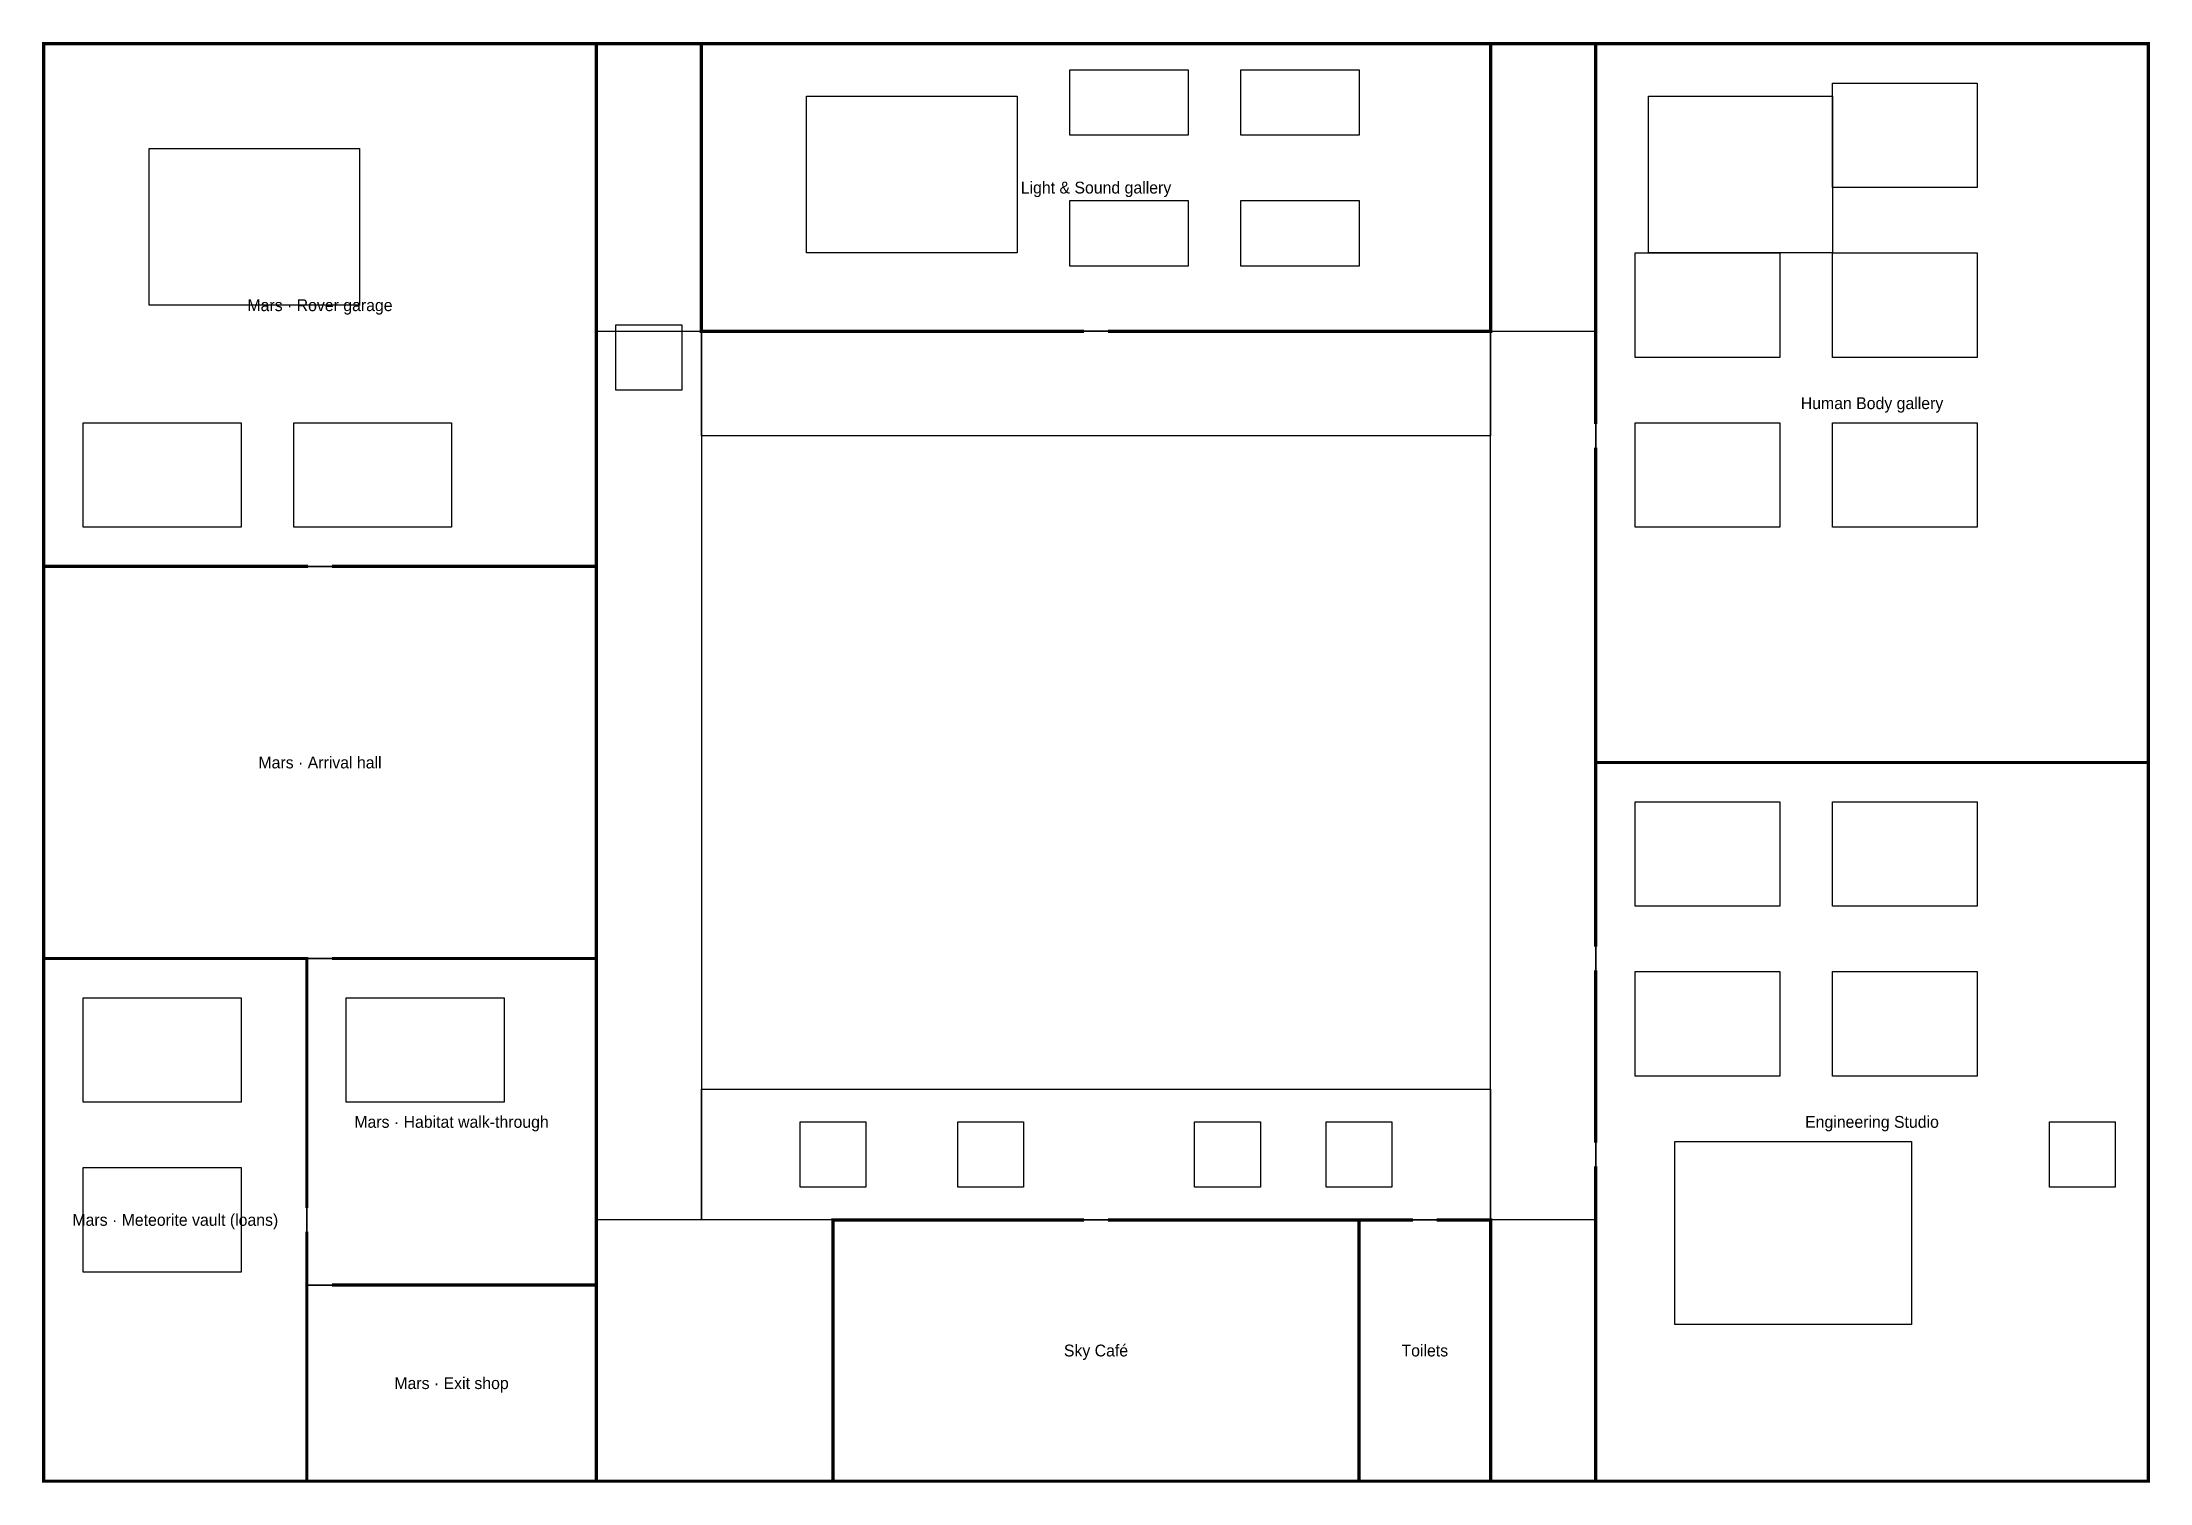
# Model space of a CAD drawing. Header units: metres. Extents: x 0 to 160, y -109 to 0.
import ezdxf
from ezdxf.enums import TextEntityAlignment as Align

# ---------------------------------------------------------------- set-up
doc = ezdxf.new("R2010")
doc.units = ezdxf.units.M
for name, color, linetype in [('DOORS', 3, 'Continuous'), ('LABELS', 2, 'Continuous'), ('OBJECTS', 5, 'Continuous'), ('ROOMS', 8, 'Continuous'), ('WALLS', 7, 'Continuous')]:
    doc.layers.add(name, color=color, linetype=linetype)

msp = doc.modelspace()

# ---------------------------------------------------------------- linework, layer by layer
at = {"layer": 'DOORS'}
for p, q in [((80.9, -21.85), (79.1, -21.85)), ((118, -30.69), (118, -28.91)), ((21.9, -39.73), (20.1, -39.73)), ((20.1, -39.73), (21.9, -39.73)), ((118, -70.42), (118, -68.64)), ((21.9, -69.53), (20.1, -69.53)), ((20.1, -69.53), (21.9, -69.53)), ((118, -85.32), (118, -83.54)), ((20, -88.5), (20, -90.29)), ((20, -90.29), (20, -88.5)), ((79.1, -89.4), (80.9, -89.4)), ((104.1, -89.4), (105.9, -89.4)), ((21.9, -94.36), (20.1, -94.36)), ((20.1, -94.36), (21.9, -94.36))]:
    msp.add_line(p, q, dxfattribs=at)
at = {"layer": 'OBJECTS'}
for points in [[(78, -1.99), (87, -1.99), (87, -6.95), (78, -6.95), (78, -1.99)], [(91, -1.99), (100, -1.99), (100, -6.95), (91, -6.95), (91, -1.99)], [(136, -2.98), (147, -2.98), (147, -10.93), (136, -10.93), (136, -2.98)], [(58, -3.97), (74, -3.97), (74, -15.89), (58, -15.89), (58, -3.97)], [(122, -3.97), (136, -3.97), (136, -15.89), (122, -15.89), (122, -3.97)], [(8, -7.95), (24, -7.95), (24, -19.87), (8, -19.87), (8, -7.95)], [(78, -11.92), (87, -11.92), (87, -16.89), (78, -16.89), (78, -11.92)], [(91, -11.92), (100, -11.92), (100, -16.89), (91, -16.89), (91, -11.92)], [(121, -15.89), (132, -15.89), (132, -23.84), (121, -23.84), (121, -15.89)], [(136, -15.89), (147, -15.89), (147, -23.84), (136, -23.84), (136, -15.89)], [(3, -28.81), (15, -28.81), (15, -36.75), (3, -36.75), (3, -28.81)], [(19, -28.81), (31, -28.81), (31, -36.75), (19, -36.75), (19, -28.81)], [(121, -28.81), (132, -28.81), (132, -36.75), (121, -36.75), (121, -28.81)], [(136, -28.81), (147, -28.81), (147, -36.75), (136, -36.75), (136, -28.81)], [(121, -57.61), (132, -57.61), (132, -65.56), (121, -65.56), (121, -57.61)], [(136, -57.61), (147, -57.61), (147, -65.56), (136, -65.56), (136, -57.61)], [(121, -70.52), (132, -70.52), (132, -78.47), (121, -78.47), (121, -70.52)], [(136, -70.52), (147, -70.52), (147, -78.47), (136, -78.47), (136, -70.52)], [(3, -72.51), (15, -72.51), (15, -80.46), (3, -80.46), (3, -72.51)], [(23, -72.51), (35, -72.51), (35, -80.46), (23, -80.46), (23, -72.51)], [(124, -83.44), (142, -83.44), (142, -97.34), (124, -97.34), (124, -83.44)], [(3, -85.42), (15, -85.42), (15, -93.37), (3, -93.37), (3, -85.42)]]:
    msp.add_lwpolyline(points, close=True, dxfattribs=at)
at = {"layer": 'ROOMS'}
for points in [[(0, 0), (42, 0), (42, -39.73), (0, -39.73), (0, 0)], [(50, 0), (110, 0), (110, -21.85), (50, -21.85), (50, 0)], [(118, 0), (160, 0), (160, -54.63), (118, -54.63), (118, 0)], [(42, -21.85), (50, -21.85), (50, -89.4), (42, -89.4), (42, -21.85)], [(43.5, -21.36), (48.5, -21.36), (48.5, -26.32), (43.5, -26.32), (43.5, -21.36)], [(50, -21.85), (110, -21.85), (110, -29.8), (50, -29.8), (50, -21.85)], [(110, -21.85), (118, -21.85), (118, -89.4), (110, -89.4), (110, -21.85)], [(0, -39.73), (42, -39.73), (42, -69.53), (0, -69.53), (0, -39.73)], [(118, -54.63), (160, -54.63), (160, -109.26), (118, -109.26), (118, -54.63)], [(0, -69.53), (20, -69.53), (20, -109.26), (0, -109.26), (0, -69.53)], [(20, -69.53), (42, -69.53), (42, -94.36), (20, -94.36), (20, -69.53)], [(50, -79.46), (110, -79.46), (110, -89.4), (50, -89.4), (50, -79.46)], [(57.5, -81.95), (62.5, -81.95), (62.5, -86.91), (57.5, -86.91), (57.5, -81.95)], [(69.5, -81.95), (74.5, -81.95), (74.5, -86.91), (69.5, -86.91), (69.5, -81.95)], [(87.5, -81.95), (92.5, -81.95), (92.5, -86.91), (87.5, -86.91), (87.5, -81.95)], [(97.5, -81.95), (102.5, -81.95), (102.5, -86.91), (97.5, -86.91), (97.5, -81.95)], [(152.5, -81.95), (157.5, -81.95), (157.5, -86.91), (152.5, -86.91), (152.5, -81.95)], [(60, -89.4), (100, -89.4), (100, -109.26), (60, -109.26), (60, -89.4)], [(100, -89.4), (110, -89.4), (110, -109.26), (100, -109.26), (100, -89.4)], [(20, -94.36), (42, -94.36), (42, -109.26), (20, -109.26), (20, -94.36)]]:
    msp.add_lwpolyline(points, close=True, dxfattribs=at)
at = {"layer": 'WALLS', "const_width": 0.25}
for points in [[(20.1, -39.73), (0, -39.73), (0, 0), (42, 0), (42, -39.73), (21.9, -39.73)], [(0, 0), (160, 0), (160, -109.26), (0, -109.26), (0, 0)], [(79.1, -21.85), (50, -21.85), (50, 0), (110, 0), (110, -21.85), (80.9, -21.85)], [(118, -28.91), (118, 0), (160, 0), (160, -54.63), (118, -54.63), (118, -30.69)], [(20.1, -69.53), (0, -69.53), (0, -39.73), (20.1, -39.73)], [(21.9, -39.73), (42, -39.73), (42, -69.53), (21.9, -69.53)], [(118, -68.64), (118, -54.63), (160, -54.63), (160, -109.26), (118, -109.26), (118, -85.32)], [(20, -90.29), (20, -109.26), (0, -109.26), (0, -69.53), (20, -69.53), (20, -88.5)], [(20, -88.5), (20, -69.53), (20.1, -69.53)], [(21.9, -69.53), (42, -69.53), (42, -94.36), (21.9, -94.36)], [(118, -83.54), (118, -70.42)], [(80.9, -89.4), (100, -89.4), (100, -109.26), (60, -109.26), (60, -89.4), (79.1, -89.4)], [(105.9, -89.4), (110, -89.4), (110, -109.26), (100, -109.26), (100, -89.4), (104.1, -89.4)], [(20.1, -94.36), (20, -94.36), (20, -90.29)], [(21.9, -94.36), (42, -94.36), (42, -109.26), (20, -109.26), (20, -94.36), (20.1, -94.36)]]:
    msp.add_lwpolyline(points, dxfattribs=at)

# ---------------------------------------------------------------- texts
at = {"layer": 'LABELS'}
for s, p in [('Light & Sound gallery', (80, -10.93)), ('Mars · Rover garage', (21, -19.87)), ('Human Body gallery', (139, -27.32)), ('Mars · Arrival hall', (21, -54.63)), ('Mars · Habitat walk-through', (31, -81.95)), ('Engineering Studio', (139, -81.95)), ('Mars · Meteorite vault (loans)', (10, -89.4)), ('Sky Café', (80, -99.33)), ('Toilets', (105, -99.33)), ('Mars · Exit shop', (31, -101.81))]:
    msp.add_text(s, height=0.9, dxfattribs=at).set_placement(p, align=Align.MIDDLE_CENTER)

doc.saveas('drawing.dxf')
